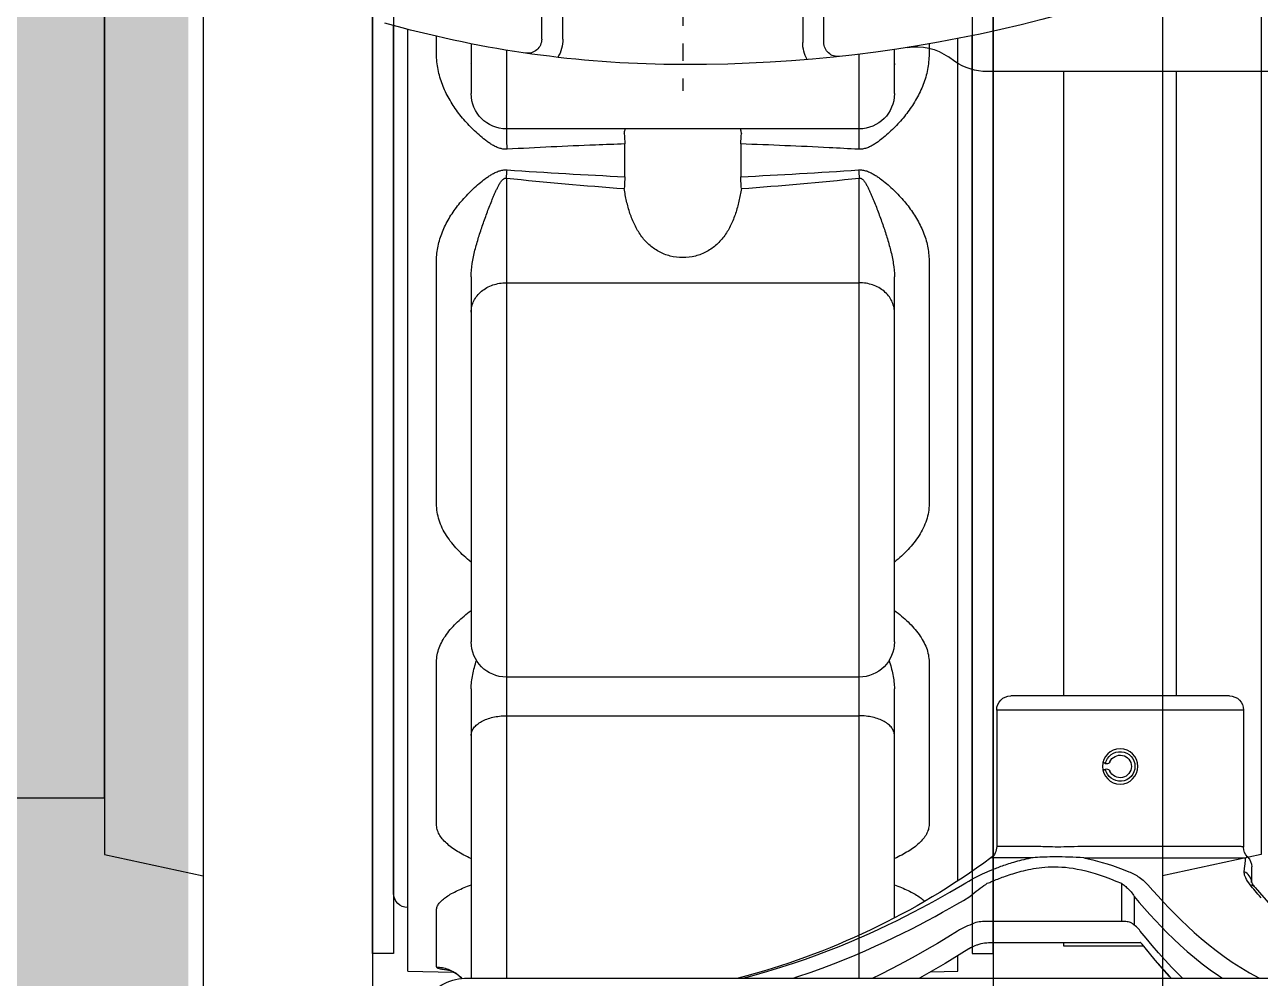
# Model space of a CAD drawing. Extents: x -3450 to 27857, y -1288 to 11880.
# Drawn here: x 926.87 to 946.12, y 614.18 to 629.04 of the extents above; entities that cross this region are included whole.
import ezdxf

# ---------------------------------------------------------------- set-up
doc = ezdxf.new("R2010")
doc.units = 0
doc.linetypes.add('188K-SM-03-F20-MECH-EQ-Y2257103$0$CENTER', pattern=[2, 1.25, -0.25, 0.25, -0.25])
doc.layers.add('188K-SM-03-F20-MECH-EQ-Y2257103$0$01-電力-CSA', color=1, linetype='Continuous')
doc.layers.add('188K-SM-03-F20-MECH-EQ-Y2257103$0$18P7-PCWR-20.7-PIPE', color=6, linetype='Continuous')

# ---------------------------------------------------------------- blocks, each defined once
blk = doc.blocks.new('188K-SM-03-F20-MECH-EQ-Y2257103$0$90EL-S-300A-TOP')
at = {"color": 0, "linetype": 'ByBlock'}
blk.add_lwpolyline([(0, 161.95), (304.8, 161.95), (304.8, -161.95), (0, -161.95)], dxfattribs=at)
blk = doc.blocks.new('188K-SM-03-F20-MECH-EQ-Y2257103$0$18P7-多耳-蝶閥-300A-上視-捷流')
at = {"linetype": 'Continuous'}
for p, q in [((175.5, 41), (52.47, 41)), ((186.53, 39), (53, 39)), ((186.53, 39), (186.65, 32.53)), ((56.52, 34.91), (54.01, 34.91)), ((120.27, 34.91), (85.79, 34.91)), ((165.72, 34.91), (142.68, 34.91)), ((185.93, 34.91), (177.84, 34.91)), ((186.36, 33.22), (186.35, 33.27)), ((186.35, 33.27), (186.35, 33.27)), ((186.38, 33.15), (186.36, 33.22)), ((186.42, 33.04), (186.38, 33.15)), ((186.47, 32.91), (186.42, 33.04)), ((186.54, 32.75), (186.47, 32.91)), ((186.63, 32.56), (186.54, 32.75)), ((186.74, 32.35), (186.63, 32.56)), ((186.74, 32.35), (186.65, 32.53)), ((186.89, 32.11), (186.74, 32.35)), ((186.89, 32.11), (186.74, 32.35)), ((187.08, 31.85), (186.89, 32.11)), ((187.31, 31.59), (187.08, 31.86)), ((187.55, 31.34), (187.31, 31.59)), ((187.57, 31.32), (187.31, 31.59)), ((55.06, 30), (62.12, 30)), ((88.09, 30), (139.83, 30)), ((146.5, 30), (187.5, 30)), ((170.57, 30), (170.55, 30.03)), ((187.5, 30.5), (187.5, -154.5)), ((55.97, 25), (68.95, 25)), ((67.12, -25), (67.12, 25)), ((74.1, 25), (187.5, 25)), ((88.93, 25), (88.93, -25)), ((144.83, -25), (144.83, 25)), ((150.32, 25), (150.32, -25)), ((54.41, 20), (49.05, 20)), ((54.41, 17), (49.05, 17)), ((73.91, 8.22), (69.26, 8.22)), ((69.26, -8.22), (73.91, -8.22)), ((49.05, -17), (54.87, -17)), ((54.87, -20), (49.05, -20)), ((70.02, -25), (56.54, -25)), ((187.5, -25), (74.1, -25)), ((62.12, -30), (55.86, -30)), ((139.83, -30), (88.09, -30)), ((178.98, -30), (146.5, -30)), ((170.55, -30.03), (170.57, -30)), ((55.07, -34.91), (56.52, -34.91)), ((85.79, -34.91), (120.27, -34.91)), ((142.68, -34.91), (165.72, -34.91)), ((185.42, -37.21), (187.5, -33.55)), ((186.6, -35.13), (186.53, -39)), ((57.56, -38.57), (56.93, -37.67)), ((173.71, -39), (54.32, -39)), ((186.53, -39), (184.33, -39)), ((172.37, -41), (53.92, -41)), ((182.79, -41.8), (182.83, -41.67)), ((182.83, -41.67), (182.85, -41.62)), ((183.07, -41.1), (183.12, -40.99)), ((183.17, -40.9), (183.23, -40.79)), ((183.23, -40.79), (183.34, -40.6)), ((59, -83), (59, -43.16)), ((170.47, -49.36), (170.47, -43.68)), ((179.5, -62.63), (179.5, -42.69)), ((182.5, -43.61), (182.52, -43.33)), ((182.5, -43.66), (182.51, -43.38)), ((182.5, -64.4), (182.5, -43.54)), ((182.5, -43.86), (182.5, -43.66)), ((149.5, -44.5), (168.86, -44.5)), ((149.5, -79.5), (149.5, -44.5)), ((168.86, -49.93), (168.86, -44.5)), ((147.5, -77.5), (147.5, -46.5)), ((147.5, -54), (59, -54)), ((183, -54), (182.5, -54)), ((183, -65.36), (183, -54)), ((168.86, -79.01), (168.86, -57.07)), ((170.47, -56.84), (170.47, -79.8)), ((174.07, -62.17), (179.5, -62.17)), ((175.95, -64), (180, -64)), ((182.5, -64.4), (182.5, -64.4)), ((182.53, -64.96), (182.52, -64.89)), ((182.69, -65.1), (182.69, -65.1)), ((147.5, -70), (59, -70)), ((187.5, -69.24), (187.27, -69.01)), ((149.5, -79.5), (168.92, -79.5)), ((172.42, -79.6), (171.59, -79.68)), ((173.95, -80.65), (171.73, -80.65)), ((174.26, -80.82), (174.38, -80.91)), ((174.54, -81.02), (174.67, -81.13)), ((174.67, -81.13), (174.67, -81.13))]:
    blk.add_line(p, q, dxfattribs=at)
at = {"color": 8, "linetype": '188K-SM-03-F20-MECH-EQ-Y2257103$0$CENTER', "ltscale": 10}
blk.add_line((0, 0), (61.73, 0), dxfattribs=at)
at = {"linetype": 'Continuous'}
for points in [[(187.5, -8.54), (187.08, -10.14), (186.53, -12.06), (185.97, -13.9), (185.39, -15.68), (184.8, -17.4), (184.21, -19.05), (183.61, -20.64), (183.01, -22.17), (182.4, -23.65), (181.79, -25.07), (181.18, -26.45), (180.58, -27.78), (179.97, -29.06), (179.37, -30.29), (178.78, -31.49), (178.18, -32.64), (177.6, -33.75), (177.02, -34.83), (176.45, -35.87), (175.89, -36.87), (175.34, -37.84), (174.79, -38.77), (174.27, -39.67)], [(187.5, -15.65), (187.28, -16.31), (186.69, -18.06), (186.08, -19.74), (185.47, -21.35), (184.86, -22.92), (184.24, -24.42), (183.62, -25.87), (183, -27.27), (182.38, -28.62), (181.77, -29.92), (181.15, -31.17), (180.55, -32.39), (179.94, -33.56), (179.35, -34.69), (178.76, -35.78), (178.17, -36.83), (177.6, -37.85), (177.04, -38.83), (176.49, -39.77), (175.95, -40.67)], [(180.83, -38.96), (181.71, -37.57), (182.59, -36.11), (183.47, -34.6), (184.36, -33.03), (185.26, -31.39), (186.15, -29.69), (187.04, -27.91), (187.5, -26.96)], [(183.37, -40.57), (185.44, -37.18), (187.5, -33.54)], [(174.27, -39.67), (174.01, -40.11), (173.76, -40.54), (173.53, -40.95), (173.31, -41.35), (173.1, -41.74), (172.91, -42.12), (172.73, -42.48), (172.57, -42.83), (172.42, -43.16)], [(180, -40.67), (180.11, -40.37), (180.24, -40.08), (180.37, -39.79), (180.51, -39.51), (180.67, -39.23), (180.83, -38.96)], [(175.95, -40.67), (175.68, -40.99), (175.43, -41.3), (175.2, -41.6), (174.97, -41.89), (174.76, -42.17), (174.57, -42.43), (174.39, -42.69), (174.22, -42.94), (174.07, -43.17)], [(179.5, -42.69), (179.5, -42.47), (179.52, -42.24), (179.55, -42.02), (179.59, -41.78), (179.64, -41.55), (179.71, -41.32), (179.79, -41.1), (179.89, -40.89), (180, -40.67)], [(182.57, -42.8), (182.61, -42.52), (182.67, -42.24), (182.74, -41.97), (182.82, -41.71), (182.83, -41.67)], [(182.85, -41.63), (182.93, -41.42), (183.02, -41.21), (183.11, -41.01), (183.22, -40.81), (183.33, -40.62), (183.37, -40.57)], [(174.07, -43.17), (174, -43.34), (173.93, -43.51), (173.85, -43.69), (173.78, -43.87), (173.7, -44.06), (173.62, -44.25), (173.54, -44.44), (173.46, -44.65), (173.38, -44.86), (173.3, -45.07), (173.21, -45.29), (173.13, -45.53), (173.04, -45.76), (172.96, -46.01), (172.87, -46.26), (172.78, -46.53), (172.7, -46.8), (172.61, -47.08), (172.53, -47.37), (172.44, -47.67), (172.36, -47.99), (172.28, -48.31), (172.2, -48.64), (172.12, -48.99), (172.05, -49.35), (171.98, -49.72), (171.92, -50.1), (171.87, -50.5), (171.82, -50.91), (171.78, -51.33), (171.75, -51.78), (171.73, -52.23), (171.73, -52.71), (171.74, -53.2), (171.76, -53.71), (171.8, -54.23), (171.86, -54.78), (171.94, -55.34), (172.04, -55.93), (172.16, -56.53), (172.31, -57.15), (172.48, -57.8), (172.67, -58.47), (172.9, -59.16), (173.15, -59.87), (173.43, -60.61), (173.74, -61.38), (174.07, -62.17)], [(172.42, -43.16), (172.36, -43.32), (172.29, -43.48), (172.16, -43.8)], [(182.51, -43.38), (182.53, -43.09), (182.57, -42.8)], [(182.52, -43.33), (182.54, -43.04), (182.57, -42.76)], [(172.16, -43.8), (172.09, -43.97), (172.02, -44.15), (171.95, -44.33), (171.88, -44.51), (171.81, -44.7), (171.74, -44.9), (171.66, -45.1), (171.59, -45.3), (171.51, -45.52), (171.44, -45.74), (171.36, -45.97), (171.28, -46.2), (171.21, -46.44), (171.13, -46.7), (171.05, -46.95), (170.97, -47.22), (170.9, -47.5), (170.82, -47.78), (170.75, -48.08), (170.68, -48.38), (170.61, -48.7), (170.54, -49.02), (170.47, -49.36)], [(168.86, -57.07), (168.86, -56.53), (168.87, -56), (168.88, -55.49), (168.89, -54.99), (168.9, -54.5), (168.91, -54.03), (168.92, -53.59), (168.92, -53.17), (168.92, -52.77), (168.91, -52.39), (168.9, -52.03), (168.9, -51.69), (168.89, -51.36), (168.88, -51.05), (168.87, -50.75), (168.86, -50.46), (168.86, -50.19), (168.86, -49.93)], [(170.47, -56.84), (170.43, -56.31), (170.4, -55.78), (170.37, -55.27), (170.35, -54.76), (170.34, -54.26), (170.33, -53.78), (170.32, -53.32), (170.32, -52.88), (170.33, -52.45), (170.33, -52.05), (170.34, -51.67), (170.35, -51.3), (170.36, -50.94), (170.38, -50.6), (170.4, -50.27), (170.42, -49.96), (170.44, -49.65), (170.47, -49.36)], [(170.47, -56.84), (170.59, -57.47), (170.74, -58.11), (170.91, -58.78), (171.1, -59.47), (171.31, -60.18), (171.55, -60.91), (171.82, -61.66), (172.11, -62.43), (172.42, -63.24)], [(174.07, -62.17), (174.15, -62.3), (174.24, -62.42), (174.33, -62.55), (174.42, -62.67), (174.53, -62.8), (174.64, -62.92), (174.75, -63.05), (174.88, -63.18), (175.01, -63.3), (175.15, -63.42), (175.29, -63.54), (175.44, -63.66), (175.61, -63.78), (175.77, -63.89), (175.95, -64)], [(180, -64), (179.89, -63.89), (179.79, -63.77), (179.71, -63.64), (179.64, -63.49), (179.58, -63.33), (179.54, -63.16), (179.52, -62.99), (179.5, -62.81), (179.5, -62.63)], [(172.42, -63.24), (172.5, -63.42), (172.58, -63.61), (172.67, -63.79), (172.77, -63.98), (172.87, -64.16), (172.98, -64.35), (173.09, -64.53), (173.21, -64.71), (173.34, -64.89), (173.48, -65.07), (173.62, -65.25), (173.77, -65.42), (173.93, -65.59), (174.09, -65.75), (174.27, -65.91)], [(175.95, -64), (176.78, -64.7), (177.63, -65.43), (178.48, -66.2), (179.34, -66.99), (180.2, -67.81), (181.07, -68.67), (181.95, -69.58), (182.84, -70.53), (183.72, -71.52), (184.6, -72.56), (185.46, -73.65), (186.31, -74.78), (187.12, -75.94), (187.5, -76.52)], [(180.83, -64.86), (180.67, -64.72), (180.51, -64.59), (180.37, -64.44), (180.24, -64.3), (180.11, -64.15), (180, -64)], [(182.5, -64.65), (182.5, -64.49), (182.5, -64.4)], [(182.52, -64.89), (182.51, -64.78), (182.5, -64.65)], [(174.27, -65.91), (175.08, -66.63), (175.91, -67.37), (176.75, -68.15), (177.59, -68.95), (178.44, -69.78), (179.29, -70.65), (180.16, -71.56), (181.03, -72.51), (181.89, -73.5), (182.75, -74.54), (183.6, -75.62), (184.43, -76.74), (185.23, -77.9), (186.01, -79.1), (186.75, -80.35), (187.47, -81.67), (187.5, -81.73)], [(182.89, -66.53), (181.86, -65.68), (180.83, -64.86)], [(182.69, -65.1), (182.61, -65.04), (182.56, -64.99), (182.51, -64.94), (182.48, -64.91), (182.46, -64.88), (182.45, -64.87)], [(187.27, -69.02), (184.97, -66.97), (182.69, -65.1)], [(187.5, -70.86), (187.02, -70.36), (185.99, -69.34), (184.96, -68.37), (183.92, -67.43), (182.89, -66.53)], [(187.27, -69.01), (184.96, -66.96), (183, -65.36)], [(168.92, -79.5), (168.91, -79.48), (168.9, -79.44), (168.89, -79.37), (168.88, -79.27), (168.87, -79.15), (168.86, -79.01)], [(170.32, -80.08), (170.33, -80.07), (170.34, -80.04), (170.36, -80), (170.39, -79.95), (170.42, -79.88), (170.47, -79.8)], [(170.76, -79.77), (170.6, -79.79), (170.47, -79.8)], [(171.59, -79.68), (171.35, -79.7), (170.76, -79.77)], [(174.27, -80.42), (174, -80.22), (173.76, -80.06), (173.52, -79.91), (173.3, -79.8), (173.1, -79.71), (172.91, -79.65), (172.73, -79.61), (172.57, -79.59), (172.42, -79.6)], [(173.63, -80.6), (173.41, -80.53), (173.21, -80.43), (173.02, -80.3), (172.84, -80.16), (172.68, -79.99), (172.54, -79.8), (172.42, -79.6)], [(175.14, -81.14), (174.91, -80.95), (174.69, -80.77), (174.48, -80.59), (174.27, -80.42)], [(174.67, -81.13), (174.59, -81.05), (174.47, -80.92), (174.38, -80.77), (174.31, -80.6), (174.27, -80.42)], [(173.93, -80.64), (173.85, -80.64), (173.63, -80.6)], [(173.91, -80.64), (173.92, -80.64), (173.95, -80.65), (174, -80.67), (174.07, -80.71)], [(174.07, -80.71), (174.16, -80.76), (174.27, -80.83)], [(174.27, -80.83), (174.4, -80.92), (174.54, -81.02)], [(174.67, -81.13), (177.18, -83.31), (179.66, -85.68), (181.89, -88.06), (183.86, -90.43), (185.56, -92.79), (187.02, -95.14), (187.5, -96.07)], [(176.12, -81.97), (175.86, -81.75), (175.62, -81.54), (175.38, -81.34), (175.14, -81.14)]]:
    blk.add_lwpolyline(points, dxfattribs=at)
blk.add_circle((157.5, -62), 2.5, dxfattribs=at)
for centre, radius, start, end in [((-96.72, 0), 154.72, 0.9904, 15.836), ((175.5, 39), 2, 0, 90), ((195, 30.5), 7.5, 127.9302, 180), ((166.32, 30.93), 20.21, 6.49, 6.6828), ((163.97, 30.67), 22.58, 6.0555, 6.4834), ((62.12, 25), 5, 0, 90), ((139.83, 25), 5, 0, 90), ((76.15, 106.04), 81.36, 264.9261, 265.6763), ((102.03, -355.99), 382.01, 94.1925, 94.3678), ((54.41, 22), 2, 270, 8.2824), ((54.41, 22), 5, 270, 301.0063), ((73.58, 93.68), 85.57, 266.1182, 267.1071), ((-141.99, -0.78), 200, 333.4221, 0.9904), ((74.11, -102.76), 94.67, 92.9404, 93.8343), ((84.98, 18.98), 106, 323.7597, 345.3376), ((54.87, -22), 5, 60.9282, 90), ((54.87, -22), 2, 353.8485, 90), ((62.12, -25), 5, 270, 0), ((102.02, 355.87), 381.9, 265.6321, 265.8076), ((139.83, -25), 5, 270, 0), ((63.48, -33.09), 8, 171.0652, 214.9704), ((51, -43.16), 8, 0, 34.9704), ((168.86, -42.5), 2, 270, 323.7597), ((149.5, -46.5), 2, 90, 180), ((157.5, -62), 2.1, 100.2019, 79.7981), ((157.5, -62), 1.6, 113.8762, 66.1238), ((156.65, -60.08), 0.5, 0, 72.495), ((156.65, -60.08), 0.5, 293.8762, 0), ((158.35, -60.08), 0.5, 107.4935, 180), ((158.35, -60.08), 0.5, 180, 246.1238), ((149.5, -77.5), 2, 180, 270), ((168.92, -81.5), 2, 45.3756, 89.9982), ((171.73, -78.65), 2, 225.3767, 269.9996)]:
    blk.add_arc(centre, radius, start, end, dxfattribs=at)
for points, knots in [([(70.01, 24.91), (70.03, 25.11), (70, 25.49), (69.86, 26.05), (69.63, 26.58), (69.35, 27.08), (69.04, 27.56), (68.59, 28.17), (67.99, 28.89), (67.23, 29.72), (66.43, 30.5), (65.59, 31.24), (64.42, 32.16), (62.86, 33.18), (60.86, 34.14), (58.73, 34.76), (57.25, 34.91), (56.52, 34.91)], [0, 0, 0, 0, 0.032331, 0.064578, 0.096645, 0.128538, 0.160295, 0.191949, 0.255025, 0.317884, 0.380567, 0.443092, 0.505465, 0.629718, 0.753432, 0.876761, 1, 1, 1, 1]), ([(85.79, 34.91), (85.1, 34.91), (83.71, 34.76), (81.71, 34.13), (79.8, 33.18), (78.32, 32.16), (77.2, 31.24), (76.39, 30.5), (75.62, 29.72), (74.88, 28.89), (74.3, 28.17), (73.87, 27.56), (73.57, 27.08), (73.3, 26.58), (73.08, 26.05), (72.94, 25.49), (72.92, 25.11), (72.94, 24.91)], [0, 0, 0, 0, 0.118948, 0.239379, 0.361677, 0.485835, 0.548577, 0.611706, 0.675202, 0.739058, 0.8033, 0.835599, 0.868045, 0.900677, 0.933547, 0.966682, 1, 1, 1, 1]), ([(128.54, 30), (128.26, 30.35), (127.69, 31.02), (126.49, 32.24), (125.17, 33.3), (123.73, 34.11), (122.61, 34.56), (121.45, 34.85), (120.66, 34.91), (120.27, 34.91)], [0, 0, 0, 0, 0.133553, 0.264541, 0.518299, 0.6414, 0.762241, 0.881451, 1, 1, 1, 1]), ([(142.68, 34.91), (142.34, 34.91), (141.67, 34.84), (140.67, 34.56), (139.7, 34.1), (138.76, 33.5), (137.86, 32.78), (136.99, 31.94), (136.16, 31.01), (135.65, 30.35), (135.4, 30)], [0, 0, 0, 0, 0.110032, 0.22301, 0.340328, 0.462639, 0.590051, 0.722333, 0.859106, 1, 1, 1, 1]), ([(170.55, 30.03), (170.4, 30.37), (170.08, 31.02), (169.56, 31.94), (169, 32.77), (168.41, 33.5), (167.79, 34.1), (167.13, 34.55), (166.44, 34.84), (165.95, 34.91), (165.72, 34.91)], [0, 0, 0, 0, 0.155272, 0.302516, 0.441062, 0.57021, 0.68958, 0.799558, 0.901852, 1, 1, 1, 1]), ([(177.84, 34.91), (177.76, 34.91), (177.6, 34.9), (177.36, 34.82), (177.13, 34.7), (176.8, 34.47), (176.39, 34.07), (175.94, 33.47), (175.5, 32.75), (175.07, 31.92), (174.66, 30.99), (174.4, 30.34), (174.28, 30)], [0, 0, 0, 0, 0.03732, 0.076371, 0.118203, 0.163523, 0.265921, 0.384692, 0.519014, 0.667376, 0.828158, 1, 1, 1, 1]), ([(185.93, 34.91), (185.94, 34.63), (185.99, 34.07), (186.22, 33.26), (186.58, 32.49), (187.01, 31.86), (187.35, 31.5), (187.5, 31.36)], [0, 0, 0, 0, 0.1251914, 0.2503531, 0.3754667, 0.5005149, 0.5935827, 0.5935827, 0.5935827, 0.5935827]), ([(186.39, 33.28), (186.38, 33.4), (186.35, 33.63), (186.3, 33.95), (186.25, 34.23), (186.2, 34.46), (186.15, 34.63), (186.1, 34.74), (186.05, 34.83), (185.99, 34.91), (185.93, 34.91)], [0, 0, 0, 0, 0.208512, 0.395379, 0.559079, 0.69818, 0.811495, 0.858287, 0.898515, 1, 1, 1, 1]), ([(57.87, 30.03), (57.89, 30.02), (57.94, 30.01), (57.99, 30), (58.03, 30)], [0, 0, 0, 0, 0.256043, 1, 1, 1, 1]), ([(88.09, 30), (87.46, 30), (86.19, 29.88), (84.33, 29.48), (82.49, 28.95), (80.98, 28.45), (79.78, 28.02), (78.89, 27.7), (78, 27.36), (77.26, 27.06), (76.68, 26.82), (76.24, 26.63), (75.81, 26.44), (75.46, 26.27), (75.18, 26.12), (74.98, 26.01), (74.77, 25.89), (74.58, 25.76), (74.39, 25.61), (74.25, 25.47), (74.16, 25.34), (74.11, 25.24), (74.09, 25.12), (74.09, 25.04), (74.1, 25)], [0, 0, 0, 0, 0.124666, 0.250025, 0.375617, 0.501229, 0.563997, 0.626704, 0.689312, 0.751776, 0.782937, 0.814043, 0.845086, 0.876063, 0.891527, 0.906978, 0.922417, 0.93785, 0.953289, 0.968755, 0.976525, 0.984325, 0.992156, 1, 1, 1, 1]), ([(93.09, 30), (92.82, 30), (92.27, 29.93), (91.48, 29.64), (90.75, 29.17), (90.12, 28.55), (89.6, 27.78), (89.22, 26.92), (88.99, 25.98), (88.93, 25.33), (88.93, 25)], [0, 0, 0, 0, 0.113501, 0.228869, 0.347612, 0.470625, 0.598098, 0.729557, 0.863988, 1, 1, 1, 1]), ([(146.5, 30), (146.16, 30), (145.49, 29.95), (144.48, 29.79), (143.47, 29.55), (142.8, 29.35), (142.46, 29.25)], [0, 0, 0, 0, 0.243206, 0.491716, 0.744424, 1, 1, 1, 1]), ([(153.1, 30), (153, 30), (152.82, 29.98), (152.45, 29.88), (152, 29.63), (151.52, 29.15), (151.1, 28.52), (150.76, 27.76), (150.51, 26.9), (150.35, 25.97), (150.32, 25.33), (150.32, 25)], [0, 0, 0, 0, 0.043902, 0.08873, 0.184091, 0.291131, 0.411736, 0.545484, 0.690317, 0.843093, 1, 1, 1, 1]), ([(69.26, 8.22), (69.31, 9.61), (69.52, 15.18), (69.78, 20.74), (70.01, 24.91)], [0, 0, 0, 0, 0.250027, 1, 1, 1, 1]), ([(67.78, 8.3), (67.73, 8.29), (67.5, 8.25), (67.28, 8.19), (67.12, 8.15)], [0, 0, 0, 0, 0.254636, 1, 1, 1, 1]), ([(73.91, 8.22), (74.04, 8.22), (74.6, 8.25), (75.17, 8.28), (75.59, 8.3)], [0, 0, 0, 0, 0.241291, 1, 1, 1, 1]), ([(75.59, -8.3), (76.19, -8.21), (77.37, -7.99), (79.1, -7.52), (80.75, -6.86), (82.26, -5.99), (83.56, -4.85), (84.58, -3.44), (85.23, -1.79), (85.45, 0), (85.23, 1.79), (84.58, 3.44), (83.56, 4.85), (82.26, 5.99), (80.75, 6.86), (79.1, 7.52), (77.37, 7.99), (76.19, 8.21), (75.59, 8.3)], [0, 0, 0, 0, 0.064314, 0.1282, 0.190996, 0.252457, 0.313017, 0.373828, 0.436134, 0.5, 0.563866, 0.626172, 0.686983, 0.747543, 0.809004, 0.8718, 0.935686, 1, 1, 1, 1]), ([(67.12, -8.15), (67.17, -8.16), (67.39, -8.22), (67.62, -8.27), (67.78, -8.3)], [0, 0, 0, 0, 0.245389, 1, 1, 1, 1]), ([(70.01, -24.91), (69.94, -23.52), (69.64, -17.96), (69.41, -12.39), (69.26, -8.22)], [0, 0, 0, 0, 0.249969, 1, 1, 1, 1]), ([(75.59, -8.3), (75.45, -8.3), (74.89, -8.27), (74.32, -8.24), (73.91, -8.22)], [0, 0, 0, 0, 0.256775, 1, 1, 1, 1]), ([(56.52, -34.91), (57.25, -34.91), (58.73, -34.76), (60.86, -34.14), (62.86, -33.18), (64.42, -32.16), (65.59, -31.24), (66.43, -30.5), (67.23, -29.72), (67.99, -28.89), (68.59, -28.17), (69.04, -27.56), (69.35, -27.08), (69.63, -26.58), (69.86, -26.05), (70, -25.49), (70.03, -25.11), (70.01, -24.91)], [0, 0, 0, 0, 0.123239, 0.246568, 0.370281, 0.494535, 0.556908, 0.619433, 0.682117, 0.744976, 0.808052, 0.839706, 0.871462, 0.903355, 0.935422, 0.967669, 1, 1, 1, 1]), ([(72.94, -24.91), (72.92, -25.11), (72.94, -25.49), (73.08, -26.05), (73.3, -26.58), (73.57, -27.08), (73.87, -27.56), (74.3, -28.17), (74.88, -28.89), (75.62, -29.72), (76.39, -30.5), (77.2, -31.24), (78.32, -32.16), (79.8, -33.18), (81.71, -34.13), (83.71, -34.76), (85.1, -34.91), (85.79, -34.91)], [0, 0, 0, 0, 0.033319, 0.066453, 0.099323, 0.131956, 0.164402, 0.196701, 0.260943, 0.324799, 0.388294, 0.451424, 0.514166, 0.638324, 0.760622, 0.881052, 1, 1, 1, 1]), ([(74.1, -25), (74.09, -25.04), (74.09, -25.12), (74.11, -25.24), (74.16, -25.34), (74.25, -25.47), (74.39, -25.61), (74.58, -25.76), (74.77, -25.89), (74.98, -26.01), (75.18, -26.12), (75.46, -26.27), (75.81, -26.44), (76.24, -26.63), (76.68, -26.82), (77.26, -27.06), (78, -27.36), (78.89, -27.7), (79.78, -28.02), (80.98, -28.45), (82.49, -28.95), (84.33, -29.48), (86.19, -29.88), (87.46, -30), (88.09, -30)], [0, 0, 0, 0, 0.007845, 0.015675, 0.023476, 0.031247, 0.046713, 0.062152, 0.077585, 0.093024, 0.108475, 0.123939, 0.154916, 0.185959, 0.217064, 0.248226, 0.310689, 0.373298, 0.436005, 0.498772, 0.624384, 0.749976, 0.875335, 1, 1, 1, 1]), ([(93.09, -30), (92.82, -30), (92.27, -29.93), (91.48, -29.64), (90.75, -29.17), (90.12, -28.55), (89.6, -27.78), (89.22, -26.92), (88.99, -25.98), (88.93, -25.33), (88.93, -25)], [0, 0, 0, 0, 0.113501, 0.228869, 0.347612, 0.470625, 0.598098, 0.729557, 0.863988, 1, 1, 1, 1]), ([(153.1, -30), (153, -30), (152.82, -29.98), (152.45, -29.88), (152, -29.63), (151.52, -29.15), (151.1, -28.52), (150.76, -27.76), (150.51, -26.9), (150.35, -25.97), (150.32, -25.33), (150.32, -25)], [0, 0, 0, 0, 0.043902, 0.08873, 0.184091, 0.291131, 0.411736, 0.545484, 0.690317, 0.843093, 1, 1, 1, 1]), ([(142.46, -29.25), (142.8, -29.35), (143.47, -29.55), (144.48, -29.79), (145.49, -29.95), (146.16, -30), (146.5, -30)], [0, 0, 0, 0, 0.255576, 0.508284, 0.756794, 1, 1, 1, 1]), ([(57.87, -30.03), (57.89, -30.02), (57.94, -30.01), (57.99, -30), (58.03, -30)], [0, 0, 0, 0, 0.256043, 1, 1, 1, 1]), ([(120.27, -34.91), (120.66, -34.91), (121.45, -34.85), (122.61, -34.56), (123.73, -34.11), (125.17, -33.3), (126.49, -32.24), (127.69, -31.02), (128.26, -30.35), (128.54, -30)], [0, 0, 0, 0, 0.118548, 0.237757, 0.358597, 0.481697, 0.735456, 0.866446, 1, 1, 1, 1]), ([(135.4, -30), (135.65, -30.35), (136.16, -31.01), (136.99, -31.94), (137.86, -32.78), (138.76, -33.5), (139.7, -34.1), (140.67, -34.56), (141.67, -34.84), (142.34, -34.91), (142.68, -34.91)], [0, 0, 0, 0, 0.140895, 0.277667, 0.409949, 0.537362, 0.659673, 0.77699, 0.889968, 1, 1, 1, 1]), ([(165.72, -34.91), (165.95, -34.91), (166.44, -34.84), (167.13, -34.55), (167.79, -34.09), (168.41, -33.5), (169, -32.77), (169.56, -31.94), (170.08, -31.02), (170.4, -30.37), (170.55, -30.03)], [0, 0, 0, 0, 0.098147, 0.200441, 0.310418, 0.429787, 0.558936, 0.697482, 0.844727, 1, 1, 1, 1]), ([(174.28, -30), (174.4, -30.34), (174.66, -30.99), (175.07, -31.92), (175.5, -32.75), (175.94, -33.47), (176.32, -33.97), (176.55, -34.22), (176.62, -34.29)], [0, 0, 0, 0, 0.1718427, 0.332625, 0.4809871, 0.6153092, 0.7340801, 0.7775241, 0.7775241, 0.7775241, 0.7775241])]:
    blk.add_open_spline(points, degree=3, knots=knots, dxfattribs=at)
for points in [[(72.94, 24.91), (73.32, 19.35), (73.63, 13.78), (73.91, 8.22)], [(74.1, 25), (74.7, 19.44), (75.17, 13.88), (75.59, 8.3)], [(73.91, -8.22), (73.63, -13.78), (73.32, -19.35), (72.94, -24.91)], [(75.59, -8.3), (75.17, -13.88), (74.7, -19.44), (74.1, -25)]]:
    blk.add_open_spline(points, degree=3, dxfattribs=at)
blk = doc.blocks.new('188K-SM-03-F20-MECH-EQ-Y2257103$0$18P7-法蘭-300A-正視-派肯')
for p, q in [((-184, 41), (184, 41)), ((184, 41), (184, 38)), ((-222.5, 38), (222.5, 38)), ((184, 38), (-184, 38)), ((-222.5, 14), (222.5, 14))]:
    blk.add_line(p, q)
blk.add_lwpolyline([(-173, 14), (-170, 0), (170, 0), (173, 14)])
blk = doc.blocks.new('188K-SM-03-F20-MECH-EQ-Y2257103$0$300A-捷流蝶閥+派肯法蘭-上視')
at = {"xscale": -1, "rotation": 180}
blk.add_blockref('188K-SM-03-F20-MECH-EQ-Y2257103$0$18P7-法蘭-300A-正視-派肯', (0, 82), dxfattribs=at)
for name, p in [('188K-SM-03-F20-MECH-EQ-Y2257103$0$18P7-多耳-蝶閥-300A-上視-捷流', (0, 0)), ('188K-SM-03-F20-MECH-EQ-Y2257103$0$18P7-法蘭-300A-正視-派肯', (0, -82))]:
    blk.add_blockref(name, p)
blk = doc.blocks.new('188K-SM-03-F20-MECH-EQ-Y2257103$0$18P7-PCW-過濾桶配管')
at = {"layer": '188K-SM-03-F20-MECH-EQ-Y2257103$0$18P7-PCWR-20.7-PIPE', "xscale": 0.09999999999999992, "yscale": 0.09999999999999992, "zscale": 0.09999999999999992, "rotation": 270}
blk.add_blockref('188K-SM-03-F20-MECH-EQ-Y2257103$0$90EL-S-300A-TOP', (0, -0.007), dxfattribs=at)
at = {"layer": '188K-SM-03-F20-MECH-EQ-Y2257103$0$18P7-PCWR-20.7-PIPE', "xscale": 0.09999999999999992, "yscale": 0.09999999999999992, "zscale": 0.09999999999999992}
blk.add_blockref('188K-SM-03-F20-MECH-EQ-Y2257103$0$300A-捷流蝶閥+派肯法蘭-上視', (0, -38.687), dxfattribs=at)
blk = doc.blocks.new('188K-SM-03-F20-MECH-EQ-Y2257103')
at = {"layer": '188K-SM-03-F20-MECH-EQ-Y2257103$0$01-電力-CSA', "color": 217, "ltscale": 1000, "true_color": 0x93278f, "const_width": 80}
blk.add_lwpolyline([(889.419, 1795.566), (548.556, 1795.566), (548.556, 63.206), (889.419, 63.206)], close=True, dxfattribs=at)
at = {"layer": '188K-SM-03-F20-MECH-EQ-Y2257103$0$18P7-PCWR-20.7-PIPE', "xscale": -1.099104711986056, "yscale": 1.099104711986056, "zscale": 1.099104711986056, "rotation": 90}
blk.add_blockref('188K-SM-03-F20-MECH-EQ-Y2257103$0$18P7-PCW-過濾桶配管', (894.601, 634.795), dxfattribs=at)

msp = doc.modelspace()

# ---------------------------------------------------------------- block references
msp.add_blockref('188K-SM-03-F20-MECH-EQ-Y2257103', (0, 0))

doc.saveas('drawing.dxf')
